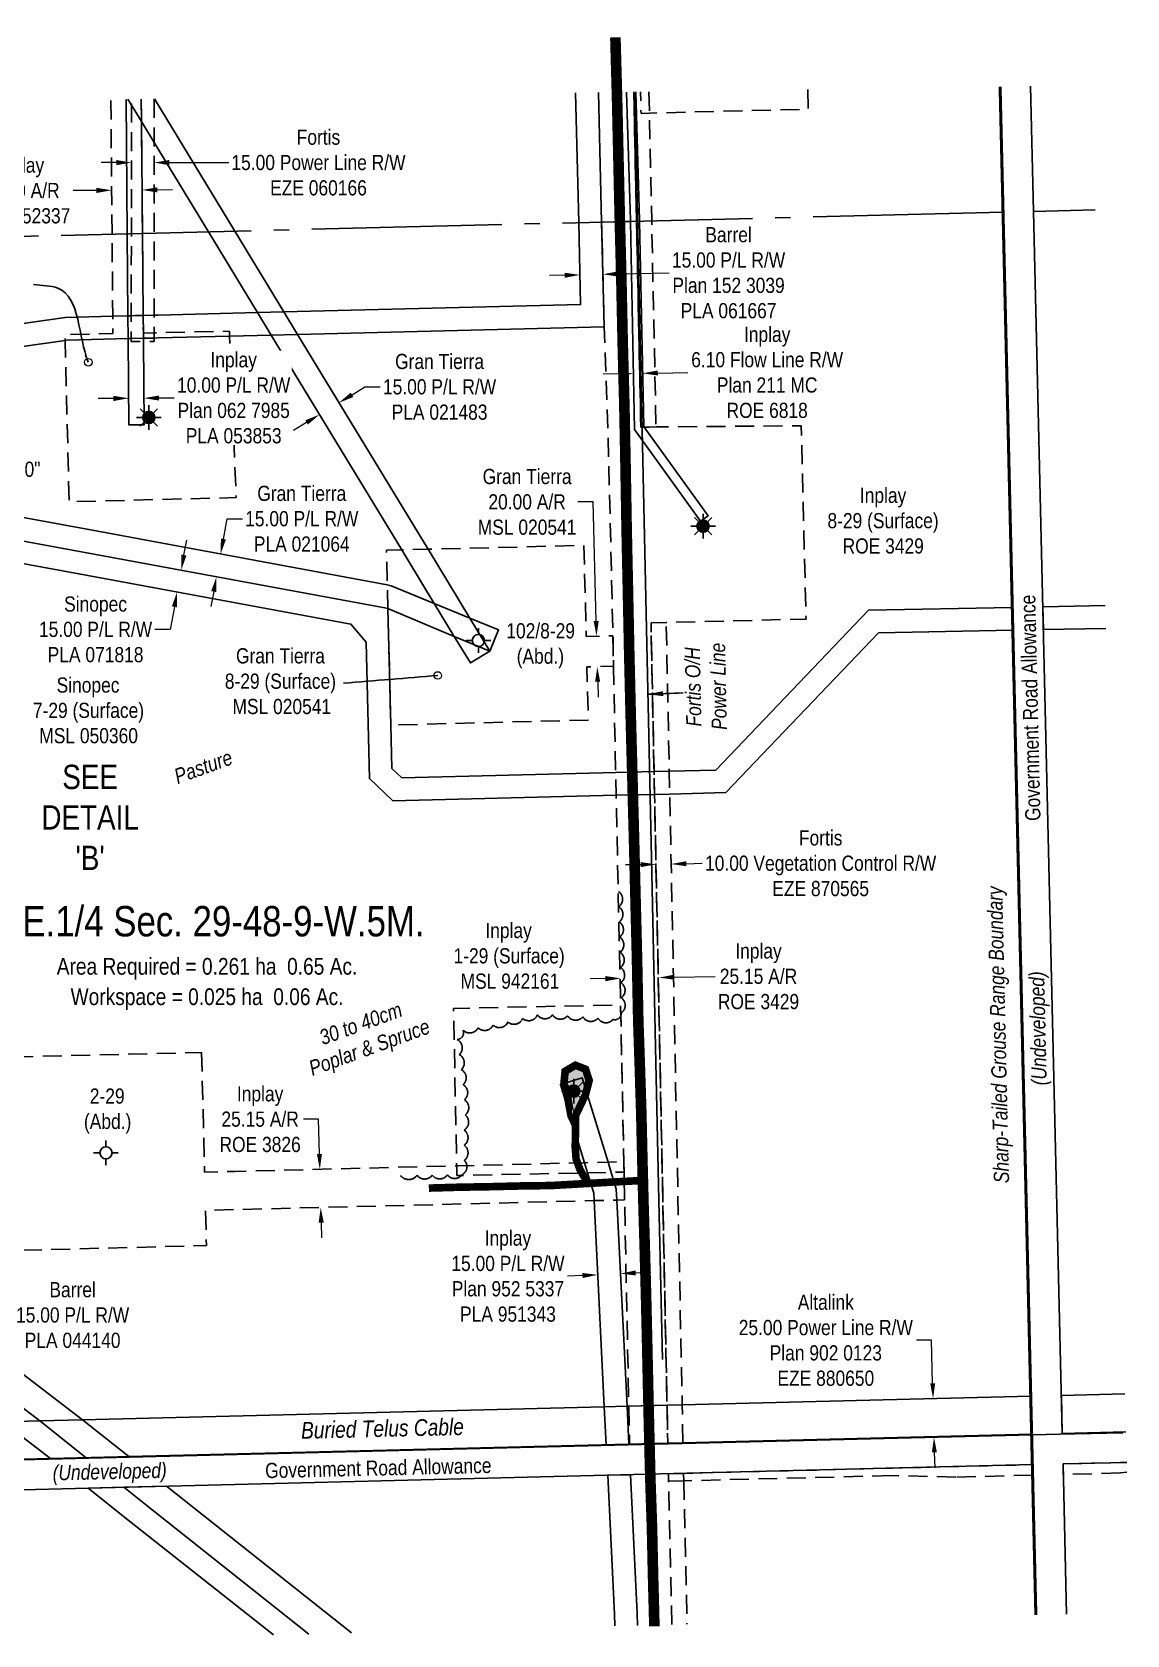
# Model space of a CAD drawing. Extents: x 613870 to 617840, y 5891672 to 5894562.
# Drawn here: x 615038 to 615758, y 5891717 to 5892772 of the extents above; entities that cross this region are included whole.
import ezdxf
from ezdxf.enums import TextEntityAlignment as Align

# ---------------------------------------------------------------- set-up
doc = ezdxf.new("R2010")
doc.units = 0
doc.header["$LTSCALE"] = 5
doc.header["$PDSIZE"] = 0.5
for name, pattern in [('0', [1, 1, 0]), ('DASHDOT2', [12.7, 6.35, -3.175, 0, -3.175]), ('foc-ACCESSROAD', [3.75, 2.5, -1.25]), ('foc-FLOWLINE', [3.75, 2.5, -1.25]), ('foc-QUARTERLINE', [33, 25, -3, 2, -3])]:
    doc.linetypes.add(name, pattern=pattern)
doc.layers.get('Defpoints').update_dxf_attribs({"color": 9})
for name, color, linetype in [('AS-POWER', 104, 'foc-POWER'), ('AS-ROADS', 254, 'Continuous'), ('AS-TELUS', 224, 'foc-TEL'), ('AS-WILDLIFE', 131, 'DASHDOT2'), ('C-RW', 13, 'Continuous'), ('C-SYMBOL', 7, 'Continuous'), ('C-WS', 13, 'foc-ACCESSROAD'), ('DETAIL-T', 7, 'Continuous'), ('F-EZE', 190, 'foc-FLOWLINE'), ('F-RW', 190, 'Continuous'), ('F-VCE', 190, 'foc-FLOWLINE'), ('F-WS', 190, 'foc-ACCESSROAD'), ('F-WS-S', 8, 'Continuous'), ('L-AREAREQUIRED', 7, 'Continuous'), ('L-AREAWORK', 7, 'Continuous'), ('L-BD', 7, 'Continuous'), ('L-QSEC', 8, 'foc-QUARTERLINE'), ('L-ROAD-T', 7, 'Continuous'), ('L-SEC', 7, 'Continuous'), ('ROE', 35, 'Continuous'), ('T-BUSH', 110, '0'), ('T-BUSH-T', 110, 'Continuous')]:
    doc.layers.add(name, color=color, linetype=linetype)
for name, color, linetype, lineweight in [('C-AR-T', 13, 'Continuous', 9), ('C-RW-T', 13, 'Continuous', 9), ('C-WS-T', 13, 'Continuous', 9), ('F-AR-T', 190, 'Continuous', 9), ('F-EZE-T', 190, 'Continuous', 9), ('F-RW-T', 190, 'Continuous', 9), ('F-WS-T', 190, 'Continuous', 9), ('T-TEXT', 48, 'Continuous', 18)]:
    doc.layers.add(name, color=color, linetype=linetype, lineweight=lineweight)
doc.styles.add('100L', font='ARIALN.TTF', dxfattribs={"height": 11})
doc.styles.add('175L', font='ARIALN.TTF', dxfattribs={"height": 20})
doc.styles.add('240', font='ARIALN.TTF', dxfattribs={"height": 30})
doc.styles.add('80CG', font='ARIALN.TTF', dxfattribs={"height": 10})
doc.styles.add('80L', font='ARIALN.TTF', dxfattribs={"height": 10})
doc.styles.add('80LS', font='ARIALNI.TTF', dxfattribs={"height": 10})
doc.styles.add('foc-LtypeFont', font='ARIALN.TTF', dxfattribs={"height": 7.35})
doc.linetypes.add('foc-POWER', pattern='A,6,-1,["P",foc-LtypeFont,S=0.2,R=0,X=-0.625,Y=-0.75],-1.24,4', length=12.24)
doc.linetypes.add('foc-TEL', pattern='A,2,-1,["T",foc-LtypeFont,S=0.2,R=0,X=-0.425,Y=-0.75],-1.24,8', length=12.24)
doc.linetypes.add('foc-TEL-NOLINE', pattern='A,0,-2,["T",foc-LtypeFont,S=0.2,R=0,X=-0.425,Y=-0.75],-10.24', length=12.24)
doc.dimstyles.new('Compass 5 000', dxfattribs={"dimscale": 5, "dimtxt": 9, "dimasz": 2, "dimexe": 0.2, "dimexo": 0.0625, "dimgap": 0.5, "dimtad": 0, "dimtih": 1, "dimtoh": 1, "dimzin": 0, "dimdsep": 46, "dimtxsty": '80CG', "dimcen": 0.1, "dimse1": 1, "dimse2": 1, "dimclrd": 256, "dimclrt": 256, "dimaunit": 1, "dimadec": 4, "dimazin": 0, "dimtfac": 0.06, "dimtofl": 0, "dimtmove": 0, "dimatfit": 1, "dimfxl": 0.2, "dimtolj": 1, "dimtzin": 0, "dimlwd": -1, "dimarcsym": 0})

# ---------------------------------------------------------------- blocks, each defined once
blk = doc.blocks.new('*D448')
at = {"layer": 'C-AR-T', "transparency": 16777216}
for p, q in [((615079.9, 5892667.8), (615064.5, 5892667.7)), ((615119.9, 5892668.2), (615129.9, 5892668.3))]:
    blk.add_line(p, q, dxfattribs=at)
for points in [[(615079.9, 5892669.5), (615079.9, 5892666.1), (615089.9, 5892667.9)], [(615119.9, 5892669.8), (615119.9, 5892666.5), (615109.9, 5892668.1)]]:
    blk.add_solid(points, dxfattribs=at)
at = {"layer": 'Defpoints', "color": 0, "transparency": 16777216}
for p in [(615089.9, 5892667.9), (615090, 5892657.2), (615110, 5892657.3)]:
    blk.add_point(p, dxfattribs=at)
at = {"layer": 'C-AR-T', "transparency": 16777216, "insert": (615030.2, 5892667.7), "char_height": 10, "attachment_point": 5, "style": '80CG'}
blk.add_mtext('\\A1;Inplay\\P20.00 A/R\\PMSL 052337', dxfattribs=at)
blk = doc.blocks.new('*D449')
at = {"layer": 'C-RW-T', "transparency": 16777216}
for p, q in [((615091.1, 5892530.9), (615081.1, 5892530.8)), ((615121.1, 5892531.2), (615131.1, 5892531.3))]:
    blk.add_line(p, q, dxfattribs=at)
for points in [[(615091.1, 5892532.6), (615091.1, 5892529.2), (615101.1, 5892531)], [(615121.1, 5892532.8), (615121.1, 5892529.5), (615111.1, 5892531.1)]]:
    blk.add_solid(points, dxfattribs=at)
at = {"layer": 'Defpoints', "color": 0, "transparency": 16777216}
for p in [(615100.4, 5892607.7), (615110.4, 5892607.8), (615101.1, 5892531)]:
    blk.add_point(p, dxfattribs=at)
at = {"layer": 'C-RW-T', "transparency": 16777216, "insert": (615170.2, 5892531.3), "char_height": 10, "attachment_point": 5, "style": '80CG', "bg_fill": 3, "box_fill_scale": 1.1, "bg_fill_color": 256, "bg_fill_true_color": 13158600, "bg_fill_transparency": 0}
blk.add_mtext('\\A1;Inplay\\P10.00 P/L R/W\\PPlan 062 7985\\PPLA 053853', dxfattribs=at)
blk = doc.blocks.new('*D452')
at = {"layer": 'Defpoints', "color": 0, "transparency": 16777216}
for p in [(615424.6, 5892162.4), (615449.8, 5892162.9), (615450.1, 5892149.8)]:
    blk.add_point(p, dxfattribs=at)
at = {"layer": 'F-AR-T', "transparency": 16777216}
for p, q in [((615414.9, 5892149.1), (615404.9, 5892148.9)), ((615460.1, 5892150), (615487.1, 5892150.6))]:
    blk.add_line(p, q, dxfattribs=at)
for points in [[(615414.9, 5892150.8), (615414.9, 5892147.4), (615424.9, 5892149.3)], [(615460, 5892151.7), (615460.1, 5892148.4), (615450.1, 5892149.8)]]:
    blk.add_solid(points, dxfattribs=at)
at = {"layer": 'F-AR-T', "transparency": 16777216, "insert": (615515.6, 5892150.6), "char_height": 10, "attachment_point": 5, "style": '80CG'}
blk.add_mtext('\\A1;Inplay\\P25.15 A/R\\PROE 3429', dxfattribs=at)
blk = doc.blocks.new('*D453')
at = {"layer": 'Defpoints', "color": 0, "transparency": 16777216}
for p in [(615214.9, 5892023.3), (615226.9, 5892023.6), (615215.5, 5891998.2)]:
    blk.add_point(p, dxfattribs=at)
at = {"layer": 'F-AR-T', "transparency": 16777216}
for p, q in [((615226.1, 5892056.6), (615216.1, 5892056.6)), ((615226.7, 5892033.6), (615226.1, 5892056.6)), ((615227.8, 5891988.5), (615228, 5891978.5))]:
    blk.add_line(p, q, dxfattribs=at)
for points in [[(615228.3, 5892033.7), (615225, 5892033.6), (615226.9, 5892023.6)], [(615229.5, 5891988.5), (615226.1, 5891988.5), (615227.5, 5891998.5)]]:
    blk.add_solid(points, dxfattribs=at)
at = {"layer": 'F-AR-T', "transparency": 16777216, "insert": (615187.6, 5892056.6), "char_height": 10, "attachment_point": 5, "style": '80CG'}
blk.add_mtext('\\A1;Inplay\\P25.15 A/R\\PROE 3826', dxfattribs=at)
blk = doc.blocks.new('*D454')
at = {"layer": 'Defpoints', "color": 0, "transparency": 16777216}
for p in [(615407.9, 5892374.4), (615408.4, 5892354.4), (615409.5, 5892354.4)]:
    blk.add_point(p, dxfattribs=at)
at = {"layer": 'F-AR-T', "transparency": 16777216}
for p, q in [((615406.8, 5892462.8), (615396.8, 5892462.8)), ((615408.8, 5892384.4), (615406.8, 5892462.8)), ((615409.8, 5892344.4), (615410, 5892334.4))]:
    blk.add_line(p, q, dxfattribs=at)
for points in [[(615410.4, 5892384.4), (615407.1, 5892384.4), (615409, 5892374.4)], [(615411.4, 5892344.5), (615408.1, 5892344.4), (615409.5, 5892354.4)]]:
    blk.add_solid(points, dxfattribs=at)
at = {"layer": 'F-AR-T', "transparency": 16777216, "insert": (615363.3, 5892462.8), "char_height": 10, "attachment_point": 5, "style": '80CG'}
blk.add_mtext('\\A1;Gran Tierra\\P20.00 A/R\\PMSL 020541', dxfattribs=at)
blk = doc.blocks.new('*D460')
at = {"layer": 'Defpoints', "color": 0, "transparency": 16777216}
for p in [(615117.9, 5892686.1), (615102.9, 5892666.7), (615117.9, 5892666.7)]:
    blk.add_point(p, dxfattribs=at)
at = {"layer": 'F-EZE-T', "transparency": 16777216}
for p, q in [((615092.9, 5892686.1), (615082.9, 5892686.1)), ((615127.9, 5892686.1), (615166.9, 5892686.1))]:
    blk.add_line(p, q, dxfattribs=at)
for points in [[(615092.9, 5892687.8), (615092.9, 5892684.4), (615102.9, 5892686.1)], [(615127.9, 5892687.8), (615127.9, 5892684.4), (615117.9, 5892686.1)]]:
    blk.add_solid(points, dxfattribs=at)
at = {"layer": 'F-EZE-T', "transparency": 16777216, "insert": (615226, 5892686.1), "char_height": 10, "attachment_point": 5, "style": '80CG'}
blk.add_mtext('\\A1;Fortis\\P15.00 Power Line R/W\\PEZE 060166', dxfattribs=at)
blk = doc.blocks.new('*D461')
at = {"layer": 'Defpoints', "color": 0, "transparency": 16777216}
for p in [(615458.1, 5892224.5), (615448.4, 5892210.2), (615458.4, 5892210.4)]:
    blk.add_point(p, dxfattribs=at)
at = {"layer": 'F-EZE-T', "transparency": 16777216}
for p, q in [((615438.1, 5892224.1), (615428.1, 5892223.9)), ((615468.1, 5892224.7), (615478.6, 5892225))]:
    blk.add_line(p, q, dxfattribs=at)
for points in [[(615438.1, 5892225.8), (615438.1, 5892222.5), (615448.1, 5892224.3)], [(615468.1, 5892226.4), (615468.1, 5892223.1), (615458.1, 5892224.5)]]:
    blk.add_solid(points, dxfattribs=at)
at = {"layer": 'F-EZE-T', "transparency": 16777216, "insert": (615556.5, 5892225), "char_height": 10, "attachment_point": 5, "style": '80CG'}
blk.add_mtext('\\A1;Fortis\\P10.00 Vegetation Control R/W\\PEZE 870565', dxfattribs=at)
blk = doc.blocks.new('*D462')
at = {"layer": 'Defpoints', "color": 0, "transparency": 16777216}
for p in [(615630.5, 5891872.8), (615253.1, 5891863.4), (615253.7, 5891838)]:
    blk.add_point(p, dxfattribs=at)
at = {"layer": 'F-EZE-T', "transparency": 16777216}
for p, q in [((615629.5, 5891911.1), (615619.5, 5891911.1)), ((615630.2, 5891882.8), (615629.5, 5891911.1)), ((615631.3, 5891837.3), (615631.6, 5891827.3))]:
    blk.add_line(p, q, dxfattribs=at)
for points in [[(615631.9, 5891882.8), (615628.6, 5891882.7), (615630.5, 5891872.8)], [(615633, 5891837.4), (615629.7, 5891837.3), (615631.1, 5891847.3)]]:
    blk.add_solid(points, dxfattribs=at)
at = {"layer": 'F-EZE-T', "transparency": 16777216, "insert": (615559.9, 5891911.1), "char_height": 10, "attachment_point": 5, "style": '80CG'}
blk.add_mtext('\\A1;Altalink\\P25.00 Power Line R/W\\PPlan 902 0123\\PEZE 880650', dxfattribs=at)
blk = doc.blocks.new('*D467')
at = {"layer": 'Defpoints', "color": 0, "transparency": 16777216}
for p in [(615433, 5892559.8), (615439.1, 5892560), (615439.3, 5892547.4)]:
    blk.add_point(p, dxfattribs=at)
at = {"layer": 'F-RW-T', "transparency": 16777216}
for p, q in [((615449.3, 5892547.6), (615469.1, 5892548)), ((615423.3, 5892547.1), (615413.3, 5892546.9))]:
    blk.add_line(p, q, dxfattribs=at)
for points in [[(615423.2, 5892548.8), (615423.3, 5892545.5), (615433.3, 5892547.3)], [(615449.3, 5892549.3), (615449.4, 5892546), (615439.3, 5892547.4)]]:
    blk.add_solid(points, dxfattribs=at)
at = {"layer": 'F-RW-T', "transparency": 16777216, "insert": (615521.3, 5892548), "char_height": 10, "attachment_point": 5, "style": '80CG'}
blk.add_mtext('\\A1;Inplay\\P6.10 Flow Line R/W\\PPlan 211 MC\\PROE 6818', dxfattribs=at)
blk = doc.blocks.new('*D468')
at = {"layer": 'Defpoints', "color": 0, "transparency": 16777216}
for p in [(615409.8, 5891954.2), (615409.8, 5891953.9), (615424.8, 5891954.6)]:
    blk.add_point(p, dxfattribs=at)
at = {"layer": 'F-RW-T', "transparency": 16777216}
for p, q in [((615399.8, 5891953.8), (615389.8, 5891953.3)), ((615434.8, 5891955.5), (615444.8, 5891956))]:
    blk.add_line(p, q, dxfattribs=at)
for points in [[(615434.7, 5891957.1), (615434.8, 5891953.8), (615424.8, 5891955)], [(615399.7, 5891955.4), (615399.9, 5891952.1), (615409.8, 5891954.2)]]:
    blk.add_solid(points, dxfattribs=at)
at = {"layer": 'F-RW-T', "transparency": 16777216, "insert": (615350.7, 5891953.3), "char_height": 10, "attachment_point": 5, "style": '80CG'}
blk.add_mtext('\\A1;Inplay\\P15.00 P/L R/W\\PPlan 952 5337\\PPLA 951343', dxfattribs=at)
blk = doc.blocks.new('*D469')
at = {"layer": 'Defpoints', "color": 0, "transparency": 16777216}
for p in [(615131.2, 5892434.2), (615128.5, 5892419.3), (615158.9, 5892413.6)]:
    blk.add_point(p, dxfattribs=at)
at = {"layer": 'F-RW-T', "transparency": 16777216}
for p, q in [((615163.4, 5892438.4), (615165.9, 5892451.7)), ((615165.9, 5892451.7), (615175.9, 5892451.7)), ((615157.1, 5892403.8), (615155.2, 5892394))]:
    blk.add_line(p, q, dxfattribs=at)
for points in [[(615161.8, 5892438.7), (615165.1, 5892438.1), (615161.6, 5892428.5)], [(615155.4, 5892404.1), (615158.7, 5892403.5), (615158.9, 5892413.6)]]:
    blk.add_solid(points, dxfattribs=at)
at = {"layer": 'F-RW-T', "transparency": 16777216, "insert": (615215, 5892451.7), "char_height": 10, "attachment_point": 5, "style": '80CG'}
blk.add_mtext('\\A1;Gran Tierra\\P15.00 P/L R/W\\PPLA 021064', dxfattribs=at)
blk = doc.blocks.new('*D470')
at = {"layer": 'Defpoints', "color": 0, "transparency": 16777216}
for p in [(615226.7, 5892520.3), (615234.4, 5892507.6), (615247.2, 5892515.4)]:
    blk.add_point(p, dxfattribs=at)
at = {"layer": 'F-RW-T', "transparency": 16777216}
for p, q in [((615248.1, 5892533.3), (615256.6, 5892538.5)), ((615256.6, 5892538.5), (615266.6, 5892538.5)), ((615218.1, 5892515.1), (615209.6, 5892509.9))]:
    blk.add_line(p, q, dxfattribs=at)
for points in [[(615247.2, 5892534.7), (615248.9, 5892531.8), (615239.5, 5892528.1)], [(615217.3, 5892516.5), (615219, 5892513.7), (615226.7, 5892520.3)]]:
    blk.add_solid(points, dxfattribs=at)
at = {"layer": 'F-RW-T', "transparency": 16777216, "insert": (615305.7, 5892538.5), "char_height": 10, "attachment_point": 5, "style": '80CG'}
blk.add_mtext('\\A1;Gran Tierra\\P15.00 P/L R/W\\PPLA 021483', dxfattribs=at)
blk = doc.blocks.new('*D472')
at = {"layer": 'Defpoints', "color": 0, "transparency": 16777216}
for p in [(615397.7, 5892630.2), (615412.8, 5892630.5), (615413.2, 5892612.6)]:
    blk.add_point(p, dxfattribs=at)
at = {"layer": 'F-RW-T', "transparency": 16777216}
for p, q in [((615388.1, 5892612), (615378.1, 5892611.7)), ((615423.2, 5892612.8), (615456.8, 5892613.6))]:
    blk.add_line(p, q, dxfattribs=at)
for points in [[(615388, 5892613.6), (615388.1, 5892610.3), (615398.1, 5892612.2)], [(615423.1, 5892614.5), (615423.2, 5892611.1), (615413.2, 5892612.6)]]:
    blk.add_solid(points, dxfattribs=at)
at = {"layer": 'F-RW-T', "transparency": 16777216, "insert": (615495.9, 5892613.6), "char_height": 10, "attachment_point": 5, "style": '80CG'}
blk.add_mtext('\\A1;Barrel\\P15.00 P/L R/W\\PPlan 152 3039\\PPLA 061667', dxfattribs=at)
blk = doc.blocks.new('*D473')
at = {"layer": 'Defpoints', "color": 0, "transparency": 16777216}
for p in [(615136.5, 5892417.8), (615133, 5892403.6), (615133.8, 5892403.4)]:
    blk.add_point(p, dxfattribs=at)
at = {"layer": 'F-RW-T', "transparency": 16777216}
for p, q in [((615137.5, 5892427.8), (615139.3, 5892437.6)), ((615131.2, 5892393.8), (615128.4, 5892378.9)), ((615128.4, 5892378.9), (615118.4, 5892378.9))]:
    blk.add_line(p, q, dxfattribs=at)
for points in [[(615135.8, 5892428.1), (615139.1, 5892427.5), (615135.7, 5892417.9)], [(615129.5, 5892394.1), (615132.8, 5892393.5), (615133, 5892403.6)]]:
    blk.add_solid(points, dxfattribs=at)
at = {"layer": 'F-RW-T', "transparency": 16777216, "insert": (615079.3, 5892378.9), "char_height": 10, "attachment_point": 5, "style": '80CG'}
blk.add_mtext('\\A1;Sinopec\\P15.00 P/L R/W\\PPLA 071818', dxfattribs=at)
blk = doc.blocks.new('*D478')
at = {"layer": 'Defpoints', "color": 0, "transparency": 16777216}
for p in [(614991, 5891897.2), (614991.9, 5891896.5), (614982.6, 5891884.7)]:
    blk.add_point(p, dxfattribs=at)
at = {"layer": 'F-RW-T', "transparency": 16777216}
for p, q in [((614997.2, 5891905), (615015.2, 5891927.7)), ((615015.2, 5891927.7), (615025.2, 5891927.7)), ((614975.5, 5891877.6), (614969.3, 5891869.7))]:
    blk.add_line(p, q, dxfattribs=at)
for points in [[(614995.9, 5891906), (614998.5, 5891904), (614991, 5891897.2)], [(614974.2, 5891878.6), (614976.8, 5891876.5), (614981.7, 5891885.4)]]:
    blk.add_solid(points, dxfattribs=at)
at = {"layer": 'F-RW-T', "transparency": 16777216, "insert": (615064.2, 5891927.7), "char_height": 10, "attachment_point": 5, "style": '80CG'}
blk.add_mtext('\\A1;Barrel\\P15.00 P/L R/W\\PPLA 044140', dxfattribs=at)
blk = doc.blocks.new('GAS')
h = blk.add_hatch(color=255)
h.dxf.hatch_style = 1
edge = h.paths.add_edge_path()
edge.add_arc((0, 0), 0.9, 0, 360)
for p, q in [((-0.81, 0), (-1.62, 0)), ((-0.57, 0.57), (-1.14, 1.14)), ((0, 0.81), (0, 1.62)), ((0.57, 0.57), (1.14, 1.14)), ((1.62, 0), (0.81, 0)), ((-0.57, -0.57), (-1.14, -1.14)), ((0, -0.81), (0, -1.62)), ((1.14, -1.14), (0.57, -0.57))]:
    blk.add_line(p, q)
blk.add_circle((0, 0), 0.8)
blk = doc.blocks.new('GABD')
for p, q in [((-0.81, 0), (-1.62, 0)), ((0, 0.81), (0, 1.62)), ((1.62, 0), (0.81, 0)), ((0, -0.81), (0, -1.62))]:
    blk.add_line(p, q)
blk.add_circle((0, 0), 0.8)

msp = doc.modelspace()

# ---------------------------------------------------------------- hatches: boundary and pattern name
at = {"layer": 'AS-ROADS'}
h = msp.add_hatch(color=256, dxfattribs=at)
h.dxf.hatch_style = 1
h.paths.add_polyline_path([(615390.228, 5892069.528), (615392.223, 5892058.856), (615395.173, 5892052.649), (615395.252, 5892059.079), (615401.727, 5892072.682), (615404.163, 5892082.092), (615401.781, 5892089.506), (615395.09, 5892092.113), (615388.318, 5892088.139), (615387.568, 5892080.07)])

# ---------------------------------------------------------------- linework, layer by layer
at = {"layer": 'AS-POWER', "flags": 128}
msp.add_lwpolyline([(615452.402, 5891898.515), (615450.035, 5892003.176), (615447.876, 5892104.145), (615445.621, 5892208.212), (615434.271, 5892732.074)], dxfattribs=at)
at = {"layer": 'AS-ROADS', "flags": 128}
for points, const_width in [([(615447.027, 5891722.895), (615446.952, 5891727.965), (615446.151, 5891758.139), (615445.487, 5891788.612), (615444.451, 5891818.881), (615443.68, 5891848.89), (615442.967, 5891879.394), (615442.314, 5891909.497), (615441.6, 5891940.103), (615440.793, 5891970.263), (615439.917, 5892000.267), (615439.14, 5892030.698), (615438.444, 5892061.202), (615437.487, 5892091.435), (615436.47, 5892121.475), (615435.652, 5892162.136), (615434.643, 5892202.15), (615433.636, 5892242.903), (615432.559, 5892283.092), (615431.461, 5892323.884), (615430.505, 5892364.157), (615429.664, 5892405.045), (615428.807, 5892445.434), (615428.109, 5892486.08), (615427.307, 5892526.809), (615426.242, 5892566.933), (615425.388, 5892607.013), (615424.353, 5892647.579), (615423.439, 5892687.943), (615422.52, 5892728.494), (615421.408, 5892768.497)], 6.997), ([(615439.567, 5892016.306), (615419.378, 5892015.237), (615399.21, 5892014.091), (615378.978, 5892012.941), (615358.873, 5892012.676), (615338.724, 5892012.193), (615318.648, 5892011.855), (615298.636, 5892011.272)], 4.998)]:
    msp.add_lwpolyline(points, dxfattribs=dict(at, const_width=const_width))
at = {"layer": 'AS-ROADS', "const_width": 4.998}
msp.add_lwpolyline([(615395.252, 5892059.079), (615401.727, 5892072.682), (615404.163, 5892082.092), (615401.781, 5892089.506), (615395.09, 5892092.113), (615388.318, 5892088.139), (615387.568, 5892080.07), (615390.228, 5892069.528), (615392.223, 5892058.856), (615395.173, 5892052.649)], close=True, dxfattribs=at)
msp.add_lwpolyline([(615403.304, 5892014.437), (615398.01, 5892023.646), (615395.563, 5892030.391), (615394.993, 5892038.023), (615395.173, 5892052.649)], dxfattribs=at)
at = {"layer": 'AS-TELUS', "linetype": 'foc-TEL-NOLINE', "flags": 128}
msp.add_lwpolyline([(613963.223, 5891806.116), (614063.195, 5891808.469), (614083.298, 5891808.966), (614888.392, 5891828.844), (615713.587, 5891849.318), (615755.47, 5891850.285)], dxfattribs=at)
at = {"layer": 'AS-WILDLIFE', "const_width": 1.999, "flags": 128}
msp.add_lwpolyline([(615698.135, 5891730.386), (615674.604, 5892736.053)], dxfattribs=at)
at = {"layer": 'C-RW'}
msp.add_lwpolyline([(615109.355, 5892727.861), (615109.488, 5892713.139), (615110.153, 5892639.487), (615110.642, 5892585.5), (615110.746, 5892573.952), (615110.777, 5892570.497), (615110.785, 5892569.601), (615110.791, 5892569.027), (615110.797, 5892568.355), (615111.29, 5892513.582), (615101.29, 5892513.491), (615100.785, 5892569.512), (615100.778, 5892570.251), (615100.643, 5892585.252), (615100.155, 5892639.241), (615099.356, 5892727.716)], dxfattribs=at)
at = {"layer": 'C-WS', "flags": 128}
for points in [[(615109.355, 5892727.861), (615109.488, 5892713.139), (615110.153, 5892639.487), (615110.642, 5892585.5), (615110.746, 5892573.952), (615117.829, 5892574.097), (615120.463, 5892574.151), (615167.405, 5892575.111), (615167.537, 5892571.9), (615171.886, 5892465.655), (615061.916, 5892462.927), (615059.292, 5892569.06), (615059.198, 5892572.898), (615090.737, 5892573.543), (615090.634, 5892585.006), (615090.146, 5892638.995), (615089.346, 5892727.571)], [(615547.961, 5892734.217), (615548.285, 5892721.241), (615443.816, 5892718.646), (615438.306, 5892718.509), (615437.954, 5892732.623)]]:
    msp.add_lwpolyline(points, dxfattribs=at)
at = {"layer": 'F-EZE', "flags": 128}
msp.add_lwpolyline([(615117.92, 5892727.985), (615117.903, 5892699.29), (615117.868, 5892639.678), (615117.836, 5892585.678), (615117.829, 5892574.097), (615117.828, 5892570.671), (615117.826, 5892568.35), (615110.797, 5892568.355), (615102.811, 5892568.359), (615102.812, 5892570.302), (615102.821, 5892585.307), (615102.853, 5892639.308), (615102.903, 5892723.975), (615102.905, 5892727.768)], dxfattribs=at)
at = {"layer": 'F-EZE', "linetype": 'Continuous', "flags": 128}
for points in [[(615019.106, 5891857.533), (615042.544, 5891858.12), (615070.679, 5891858.819), (615414.107, 5891867.378), (615429.101, 5891867.752), (615430.249, 5891867.78), (615455.387, 5891868.407), (615465.389, 5891868.655), (615694.842, 5891874.383), (615695.429, 5891849.396), (615465.9, 5891843.66), (615455.898, 5891843.411), (615430.76, 5891842.783), (615430.339, 5891842.772), (615415.345, 5891842.398), (615101.289, 5891834.569), (615073.164, 5891833.869), (615049.726, 5891833.285), (614890.339, 5891829.322)], [(615757.416, 5891850.835), (615715.533, 5891849.864), (615714.946, 5891874.851), (615756.786, 5891875.823)]]:
    msp.add_lwpolyline(points, dxfattribs=at)
at = {"layer": 'F-EZE'}
for points in [[(615758.085, 5891824.313), (615753.751, 5891823.809), (615716.161, 5891822.857), (615716.005, 5891829.761), (615757.923, 5891830.732)], [(615458.535, 5891724.105), (615456.446, 5891818.415), (615456.343, 5891823.305), (615466.346, 5891823.555), (615466.454, 5891818.667), (615468.534, 5891724.367)]]:
    msp.add_lwpolyline(points, dxfattribs=at)
msp.add_lwpolyline([(615695.901, 5891829.293), (615696.057, 5891822.388), (615645.549, 5891821.101), (615602.964, 5891822.098), (615466.453, 5891818.667), (615456.44, 5891818.415), (615456.309, 5891823.305), (615466.346, 5891823.555), (615695.901, 5891829.293)], close=True, dxfattribs=at)
at = {"layer": 'F-RW'}
for points in [[(614921.046, 5892564.477), (615059.355, 5892584.234), (615090.634, 5892585.006), (615100.643, 5892585.252), (615102.821, 5892585.307), (615105.418, 5892585.371), (615110.642, 5892585.5), (615117.836, 5892585.678), (615120.431, 5892585.741), (615185.925, 5892587.359), (615203.228, 5892587.786), (615398.536, 5892592.617), (615397.269, 5892646.568), (615395.262, 5892732.004)], [(615410.342, 5892732.223), (615412.37, 5892646.941), (615414.01, 5892577.995), (615212.212, 5892573.004), (615194.909, 5892572.576), (615167.537, 5892571.9), (615120.472, 5892570.737), (615117.828, 5892570.671), (615110.777, 5892570.497), (615102.812, 5892570.302), (615100.778, 5892570.251), (615060.667, 5892569.26), (615059.292, 5892569.06), (614921.384, 5892549.511)], [(615118.028, 5892727.987), (615170.9, 5892640.984), (615203.228, 5892587.786), (615212.212, 5892573.004), (615297.668, 5892432.384), (615298.111, 5892431.655), (615325.646, 5892386.337), (615338.817, 5892364.66), (615325.991, 5892356.866), (615315.373, 5892374.342), (615302.203, 5892396.019), (615284.842, 5892424.589), (615280.811, 5892431.224), (615194.909, 5892572.576), (615185.925, 5892587.359), (615153.596, 5892640.558), (615117.903, 5892699.29), (615109.488, 5892713.139), (615105.049, 5892720.444), (615102.903, 5892723.975), (615100.618, 5892727.734)], [(614926.177, 5892471.804), (615074.893, 5892444.595), (615271.309, 5892408.176), (615273.949, 5892407.687), (615302.203, 5892396.019), (615325.646, 5892386.337), (615344.546, 5892378.532), (615344.546, 5892378.532), (615338.817, 5892364.66), (615315.373, 5892374.342), (615271.697, 5892392.622), (615269.67, 5892393.216), (614923.476, 5892457.042)], [(614923.476, 5892457.042), (615269.67, 5892393.216), (615271.697, 5892392.622), (615273.609, 5892316.007), (615274.324, 5892287.333), (615280.794, 5892281.277), (615421.617, 5892284.733), (615446.857, 5892285.353), (615456.86, 5892285.599), (615487.487, 5892286.351), (615587.956, 5892391.509), (615682.652, 5892393.4), (615683.005, 5892378.405), (615594.491, 5892376.637), (615494.052, 5892271.507), (615457.166, 5892270.601), (615447.163, 5892270.355), (615421.934, 5892269.735), (615274.951, 5892266.129), (615259.586, 5892280.756), (615257.381, 5892370.591), (615247.304, 5892382.411), (615068.313, 5892415.592), (614913.879, 5892443.862)], [(615744.087, 5892379.621), (615703.11, 5892378.806), (615702.759, 5892393.8), (615743.709, 5892394.616)], [(614906.769, 5891961.676), (615042.544, 5891858.12), (615073.164, 5891833.869), (615049.726, 5891833.285), (614891.941, 5891954.147)]]:
    msp.add_lwpolyline(points, dxfattribs=at)
at = {"layer": 'F-RW', "flags": 128}
for points in [[(615434.83, 5892732.578), (615437.361, 5892648.127), (615437.372, 5892647.559), (615440.031, 5892512.54), (615440.381, 5892512.053), (615482.426, 5892453.654), (615477.522, 5892450.078), (615434.009, 5892510.503), (615431.277, 5892647.408), (615431.266, 5892647.975), (615428.738, 5892732.49)], [(614907.42, 5892724.935), (614909.465, 5892634.548), (614911.083, 5892563.055), (614911.421, 5892548.099), (614913.094, 5892474.198), (614913.541, 5892458.859), (614924.563, 5891970.712), (615070.679, 5891858.82), (615101.289, 5891834.57), (615073.164, 5891833.869), (615042.544, 5891858.122), (614906.769, 5891961.676), (614895.468, 5892462.166), (614895.004, 5892477.508), (614894.657, 5892492.829), (614893.464, 5892545.553), (614893.126, 5892560.49), (614891.461, 5892634.105), (614889.412, 5892724.674)], [(615420.965, 5891723.12), (615420.797, 5891730.894), (615416.341, 5891822.307), (615431.335, 5891822.681), (615435.782, 5891731.42), (615435.953, 5891723.513)], [(615196.299, 5891717.231), (615101.734, 5891792.112), (615074.366, 5891813.783), (615097.804, 5891814.366), (615111.051, 5891803.876), (615219.699, 5891717.845)], [(615219.7, 5891717.845), (615111.051, 5891803.878), (615097.8, 5891814.366), (615125.927, 5891815.066), (615247.781, 5891718.581)]]:
    msp.add_lwpolyline(points, dxfattribs=at)
msp.add_lwpolyline([(615430.339, 5891842.772), (615415.345, 5891842.398), (615414.107, 5891867.378), (615407.389, 5892003.008), (615407.145, 5892007.926), (615403.047, 5892021.313), (615400.999, 5892028.003), (615385.24, 5892079.487), (615399.578, 5892083.875), (615416.56, 5892028.392), (615418.629, 5892021.632), (615422.027, 5892010.531), (615422.381, 5892003.382), (615429.101, 5891867.752), (615430.339, 5891842.772)], close=True, dxfattribs=at)
at = {"layer": 'F-VCE', "flags": 128}
msp.add_lwpolyline([(615443.52, 5892732.704), (615443.816, 5892718.646), (615445.31, 5892647.755), (615448.167, 5892512.12), (615438.161, 5892512.034), (615435.306, 5892647.507), (615433.515, 5892732.559)], dxfattribs=at)
msp.add_lwpolyline([(615465.9, 5891843.66), (615455.898, 5891843.411), (615455.387, 5891868.407), (615447.163, 5892270.355), (615446.857, 5892285.353), (615444.854, 5892383.212), (615454.857, 5892383.461), (615456.86, 5892285.599), (615457.166, 5892270.601), (615465.389, 5891868.655), (615465.9, 5891843.66)], close=True, dxfattribs=at)
at = {"layer": 'F-WS', "flags": 128}
for points in [[(615455.898, 5891843.411), (615430.76, 5891842.783), (615430.249, 5891867.78), (615427.471, 5892003.51), (615427.097, 5892021.805), (615426.957, 5892028.651), (615424.846, 5892131.783), (615421.934, 5892269.735), (615421.617, 5892284.733), (615420.141, 5892354.674), (615419.836, 5892374.674), (615416.541, 5892509.774), (615414.01, 5892577.995), (615412.37, 5892646.942), (615429.214, 5892647.358), (615435.306, 5892647.508), (615438.161, 5892512.034), (615448.167, 5892512.12), (615543.731, 5892512.947), (615546.905, 5892385.758), (615454.857, 5892383.461), (615444.854, 5892383.212), (615446.857, 5892285.353), (615447.163, 5892270.355), (615455.387, 5891868.407), (615455.898, 5891843.411)], [(615400.7, 5892434.214), (615402.197, 5892374.234), (615419.836, 5892374.674), (615420.141, 5892354.674), (615402.696, 5892354.239), (615403.568, 5892319.25), (615273.609, 5892316.007), (615271.697, 5892392.622), (615271.309, 5892408.176), (615270.74, 5892430.972), (615280.811, 5892431.224), (615298.111, 5892431.655), (615400.7, 5892434.214)], [(615426.957, 5892028.651), (615427.097, 5892021.805), (615418.629, 5892021.632), (615403.047, 5892021.313), (615317.12, 5892019.554), (615316.99, 5892025.906), (615314.87, 5892129.531), (615424.846, 5892131.783), (615426.957, 5892028.651)], [(615149.08, 5892100.595), (615151.047, 5892021.768), (615171.042, 5892022.266), (615316.99, 5892025.906), (615400.999, 5892028.003), (615416.56, 5892028.392), (615426.957, 5892028.651), (615427.097, 5892021.805), (615427.471, 5892003.51), (615422.381, 5892003.382), (615407.389, 5892003.008), (615151.672, 5891996.63), (615152.253, 5891973.411), (615025.068, 5891970.237), (615021.895, 5892097.421), (615042.676, 5892097.939), (615149.08, 5892100.595)]]:
    msp.add_lwpolyline(points, close=True, dxfattribs=at)
at = {"layer": 'L-QSEC', "flags": 128}
for points in [[(615676.544, 5892653.473), (614871.659, 5892633.618)], [(615696.648, 5892653.963), (615737.147, 5892654.951)]]:
    msp.add_lwpolyline(points, dxfattribs=at)
at = {"layer": 'L-SEC', "flags": 128}
for points in [[(615676.544, 5892653.473), (615674.605, 5892736.053)], [(615694.714, 5892736.344), (615696.648, 5892653.963)], [(615695.429, 5891849.396), (615676.544, 5892653.473)], [(615696.648, 5892653.963), (615715.533, 5891849.864)], [(614890.339, 5891829.322), (615695.429, 5891849.396)], [(615715.533, 5891849.864), (615757.416, 5891850.838)], [(615757.923, 5891830.735), (615716.004, 5891829.761)], [(615695.901, 5891829.293), (614890.806, 5891809.218)], [(615698.135, 5891730.386), (615695.901, 5891829.293)], [(615716.004, 5891829.761), (615718.237, 5891730.913)]]:
    msp.add_lwpolyline(points, dxfattribs=at)
at = {"layer": 'ROE'}
msp.add_lwpolyline([(615433.515, 5892732.559), (615435.306, 5892647.507), (615431.277, 5892647.408), (615429.215, 5892647.357), (615412.37, 5892646.941), (615410.342, 5892732.223)], dxfattribs=at)
at = {"layer": 'T-BUSH', "flags": 128}
msp.add_lwpolyline([(615423.413, 5892206.446, -0.52056705), (615423.683, 5892196.454, -0.52056705), (615423.953, 5892186.461, -0.52056705), (615424.222, 5892176.468, -0.52056705), (615424.492, 5892166.476, -0.52056705), (615424.762, 5892156.483, -0.52056705), (615425.031, 5892146.491, -0.52056705), (615425.301, 5892136.498, -0.52056705), (615425.267, 5892126.506, -0.52056705), (615419.877, 5892122.235, -0.52056705), (615409.919, 5892123.108, -0.52056705), (615399.961, 5892123.98, -0.52056705), (615389.994, 5892124.72, -0.52056705), (615380.013, 5892125.28, -0.52056705), (615370.083, 5892125.285, -0.52056705), (615360.368, 5892122.932, -0.52056705), (615350.653, 5892120.579, -0.52056705), (615340.889, 5892118.463, -0.52056705), (615331.028, 5892116.823, -0.52056705), (615321.167, 5892115.182, -0.52056705), (615317.36, 5892109.06, -0.52056705), (615318.669, 5892099.15, -0.52056705), (615319.979, 5892089.24, -0.52056705), (615321.191, 5892079.32, -0.52056705), (615322.018, 5892069.358, -0.52056705), (615322.624, 5892059.398, -0.52056705), (615321.838, 5892049.443, -0.52056705), (615321.844, 5892039.447, -0.52056705), (615321.85, 5892029.451, -0.52056705), (615320.833, 5892020.415, -0.52056705), (615310.849, 5892019.984, -0.52056705), (615300.853, 5892019.868, -0.52056705), (615290.858, 5892019.752, -0.52056705), (615280.026, 5892019.626, -0.52056705)], format="xyb", dxfattribs=at)

# ---------------------------------------------------------------- block references
at = {"layer": 'F-WS-S'}
for name, p, xscale, yscale, zscale in [('GAS', (615479.103, 5892446.853), 4.998078749999996, 4.998078749999996, 4.998078749999996), ('GABD', (615331.242, 5892371.611), 4.998089999999995, 4.998089999999995, 4.998089999999995), ('GAS', (615393.972, 5892075.075), 4.998078749999996, 4.998078749999996, 4.998078749999996), ('GABD', (615086.146, 5892034.494), 4.998089999999995, 4.998089999999995, 4.998089999999995)]:
    msp.add_blockref(name, p, dxfattribs=dict(at, xscale=xscale, yscale=yscale, zscale=zscale))

# ---------------------------------------------------------------- texts
at = {"layer": 'AS-POWER', "insert": (615467.535, 5892340.968), "char_height": 10.0038, "width": 57.14077, "attachment_point": 2, "rotation": 91.241247, "style": '80LS'}
msp.add_mtext('Fortis O/H\\PPower Line', dxfattribs=at)
at = {"layer": 'AS-TELUS', "insert": (615214.398, 5891857.307), "char_height": 11, "attachment_point": 1, "rotation": 1.36051, "style": '100L'}
msp.add_mtext_dynamic_manual_height_columns('{\\fArial Narrow|b0|i1|c0|p34;Buried Telus Cable}', width=106.72596, gutter_width=55, heights=[0], dxfattribs=at)
at = {"layer": 'AS-WILDLIFE', "insert": (615674.78, 5892112.225), "char_height": 9.99618, "attachment_point": 5, "rotation": 91.335692, "style": '240'}
msp.add_mtext_dynamic_manual_height_columns('{\\fArial Narrow|b0|i1|c0|p34;Sharp-Tailed Grouse Range Boundary}', width=196.21874, gutter_width=44.983, heights=[0], dxfattribs=at)
at = {"layer": 'C-SYMBOL', "color": 3, "style": '175L'}
msp.add_text('S.E.1/4 Sec. 29-48-9-W.5M.', height=19.99236, dxfattribs=at).set_placement((615152.67, 5892170.907), align=Align.BOTTOM_CENTER)
at = {"layer": 'DETAIL-T', "color": 3, "insert": (615075.715, 5892255.219), "char_height": 15.9939, "width": 63.61167, "attachment_point": 5, "style": '80CG'}
msp.add_mtext("SEE\\PDETAIL\\P'B'", dxfattribs=at)
at = {"layer": 'F-WS-T', "attachment_point": 1, "style": '80L'}
for s, width, insert, char_height in [('\\pi21.614;Inplay\\P\\pi0.27841;8-29 (Surface)\\P\\pi10.261;ROE 3429', 72.59633, (615560.698, 5892472.15), 9.99621), ('\\pi0.67216;102/8-29\\P\\pi7.5045;(Abd.)', 44.80668, (615348.954, 5892382.996), 9.99621), ('\\pi7.5949;Gran Tierra\\P\\pi0.27841;8-29 (Surface)\\P\\pi5.314;MSL 020541', 72.59633, (615164.09, 5892366.515), 9.99621), ('\\pi15.92;Sinopec\\P\\pi0.3125;7-29 (Surface)\\P\\pi4.5367;MSL 050360', 72.59633, (615037.728, 5892347.306), 9.99621), ('\\pi24.897;Inplay\\P\\pi3.9469;1-29 (Surface)\\P\\pi8.5972;MSL 942161', 79.16274, (615310.947, 5892185.794), 9.99621), ('\\pi4.2553;2-29\\P\\pi0.39447;(Abd.)', 30.59795, (615071.254, 5892076.839), 10)]:
    msp.add_mtext_dynamic_manual_height_columns(s, width=width, gutter_width=49.981, heights=[0], dxfattribs=dict(at, insert=insert, char_height=char_height))
at = {"layer": 'L-AREAREQUIRED', "color": 5, "style": '100L'}
msp.add_text('Area Required = 0.261 ha  0.65 Ac.', height=10.9958, dxfattribs=at).set_placement((615152.67, 5892148.416), align=Align.BOTTOM_CENTER)
at = {"layer": 'L-AREAWORK', "color": 5, "style": '100L'}
msp.add_text('Workspace = 0.025 ha  0.06 Ac.', height=10.9958, dxfattribs=at).set_placement((615152.67, 5892128.423), align=Align.BOTTOM_CENTER)
at = {"layer": 'L-BD', "insert": (615014.801, 5892489.289), "char_height": 9.99616, "width": 25.41083, "attachment_point": 2, "style": '80L'}
msp.add_mtext('358°42\'00" 52.15', dxfattribs=at)
at = {"layer": 'L-ROAD-T', "style": '80L'}
for height, rotation, p in [(9.99618, 91.340701, (615694.488, 5892327.276)), (10, 1.348396, (615265.364, 5891827.117))]:
    msp.add_text('Government Road Allowance', height=height, rotation=rotation, dxfattribs=at).set_placement(p, align=Align.MIDDLE_CENTER)
at = {"layer": 'T-BUSH-T', "insert": (615252.057, 5892124.321), "char_height": 10, "width": 83.23097, "attachment_point": 2, "rotation": 20, "style": '80LS'}
msp.add_mtext('30 to 40cm\\PPoplar & Spruce', dxfattribs=at)
at = {"layer": 'T-TEXT', "style": '80LS'}
for height, rotation, p in [(9.99618, 91.340701, (615699.461, 5892116.384)), (10, 1.348396, (615088.585, 5891824.777))]:
    msp.add_text('(Undeveloped)', height=height, rotation=rotation, dxfattribs=at).set_placement(p, align=Align.MIDDLE_CENTER)
at = {"layer": 'T-TEXT', "insert": (615148.443, 5892293.217), "char_height": 9.99616, "width": 39.27999, "attachment_point": 2, "rotation": 20, "style": '80L'}
msp.add_mtext('{\\fArial Narrow|b0|i1|c0|p34;Pasture}', dxfattribs=at)

# ---------------------------------------------------------------- dimensions: what is measured, and where the dimension line sits
at = {"layer": 'C-AR-T'}
dim = msp.add_linear_dim(base=(615089.885, 5892667.895), p1=(615109.991, 5892657.338), p2=(615089.981, 5892657.159), angle=180.512671, text='Inplay\\P20.00 A/R\\PMSL 052337', dimstyle='Compass 5 000', dxfattribs=at)
dim.commit()
dim.dimension.update_dxf_attribs({"geometry": '*D448', "text_midpoint": (615030.233, 5892667.668), "dimtype": 161})
at = {"layer": 'F-AR-T'}
for base, p1, p2, angle, text, picture, middle in [((615409.508, 5892354.409), (615407.898, 5892374.376), (615408.395, 5892354.381), 271.4244, 'Gran Tierra\\P20.00 A/R\\PMSL 020541', '*D454', (615363.316, 5892462.848)), ((615450.073, 5892149.823), (615424.643, 5892162.392), (615449.806, 5892162.905), 1.167325, 'Inplay\\P25.15 A/R\\PROE 3429', '*D452', (615515.605, 5892150.576)), ((615226.912, 5892023.626), (615215.52, 5891998.19), (615214.895, 5892023.327), 91.423811, 'Inplay\\P25.15 A/R\\PROE 3826', '*D453', (615187.56, 5892056.561))]:
    dim = msp.add_linear_dim(base=base, p1=p1, p2=p2, angle=angle, text=text, dimstyle='Compass 5 000', dxfattribs=at)
    dim.commit()
    dim.dimension.update_dxf_attribs({"geometry": picture, "text_midpoint": middle, "dimtype": 161})
at = {"layer": 'F-EZE-T'}
for base, p1, p2, angle, text, picture, middle in [((615117.895, 5892686.091), (615102.868, 5892666.724), (615117.882, 5892666.713), 359.961469, 'Fortis\\P15.00 Power Line R/W\\PEZE 060166', '*D460', (615226.027, 5892686.059)), ((615458.109, 5892224.538), (615448.392, 5892210.239), (615458.396, 5892210.443), 1.167195, 'Fortis\\P10.00 Vegetation Control R/W\\PEZE 870565', '*D461', (615556.523, 5892224.955)), ((615630.467, 5891872.776), (615253.719, 5891837.951), (615253.087, 5891863.402), 91.4229, 'Altalink\\P25.00 Power Line R/W\\PPlan 902 0123\\PEZE 880650', '*D462', (615559.922, 5891911.062))]:
    dim = msp.add_linear_dim(base=base, p1=p1, p2=p2, angle=angle, text=text, dimstyle='Compass 5 000', dxfattribs=at)
    dim.commit()
    dim.dimension.update_dxf_attribs({"geometry": picture, "text_midpoint": middle, "dimtype": 161})
at = {"layer": 'F-RW-T'}
for base, p1, p2, angle, text, picture, middle in [((615413.184, 5892612.552), (615397.652, 5892630.19), (615412.758, 5892630.548), 1.357433, 'Barrel\\P15.00 P/L R/W\\PPlan 152 3039\\PPLA 061667', '*D472', (615495.929, 5892613.586)), ((615439.334, 5892547.446), (615433.016, 5892559.837), (615439.089, 5892559.957), 1.123702, 'Inplay\\P6.10 Flow Line R/W\\PPlan 211 MC\\PROE 6818', '*D467', (615521.322, 5892548.03)), ((615133.004, 5892403.595), (615136.502, 5892417.767), (615133.844, 5892403.439), 259.493146, 'Sinopec\\P15.00 P/L R/W\\PPLA 071818', '*D473', (615079.345, 5892378.938)), ((614990.992, 5891897.163), (614982.567, 5891884.688), (614991.887, 5891896.454), 51.619214, 'Barrel\\P15.00 P/L R/W\\PPLA 044140', '*D478', (615064.239, 5891927.668))]:
    dim = msp.add_linear_dim(base=base, p1=p1, p2=p2, angle=angle, text=text, dimstyle='Compass 5 000', dxfattribs=at)
    dim.commit()
    dim.dimension.update_dxf_attribs({"geometry": picture, "text_midpoint": middle, "dimtype": 161})
dim = msp.add_aligned_dim(p1=(615424.798, 5891954.598), p2=(615409.823, 5891953.858), distance=-0.391, text='Inplay\\P15.00 P/L R/W\\PPlan 952 5337\\PPLA 951343', dimstyle='Compass 5 000', dxfattribs=at)
dim.commit()
dim.dimension.update_dxf_attribs({"geometry": '*D468', "text_midpoint": (615350.743, 5891953.26)})

# ---------------------------------------------------------------- leaders
at = {"layer": 'AS-POWER', "path_type": 1}
msp.add_leader([(615442.846, 5892336.279), (615466, 5892337.099)], dimstyle='Compass 5 000', override={"dimgap": 0.5, "dimtad": 0}, dxfattribs=at)
at = {"layer": 'F-WS-T', "path_type": 1}
msp.add_leader([(615304.477, 5892348.595), (615242.409, 5892343.51)], dimstyle='Compass 5 000', override={"dimasz": 1, "dimgap": 0.5, "dimtad": 0, "dimldrblk": 'DotBlank'}, dxfattribs=at)

# ---------------------------------------------------------------- next in the draw order: dimensions: what is measured, and where the dimension line sits
at = {"layer": 'C-RW-T'}
dim = msp.add_linear_dim(base=(615101.132, 5892531), p1=(615110.445, 5892607.826), p2=(615100.445, 5892607.736), angle=180.513247, text='Inplay\\P10.00 P/L R/W\\PPlan 062 7985\\PPLA 053853', dimstyle='Compass 5 000', override={"dimtfill": 1}, dxfattribs=at)
dim.commit()
dim.dimension.update_dxf_attribs({"geometry": '*D449', "text_midpoint": (615170.218, 5892531.269), "dimtype": 161})

# ---------------------------------------------------------------- next in the draw order: block references
at = {"layer": 'F-WS-S', "xscale": 4.998078749999996, "yscale": 4.998078749999996, "zscale": 4.998078749999996}
msp.add_blockref('GAS', (615114.364, 5892518.417), dxfattribs=at)

# ---------------------------------------------------------------- next in the draw order: dimensions: what is measured, and where the dimension line sits
at = {"layer": 'F-RW-T'}
for base, p1, p2, angle, text, picture, middle in [((615226.687, 5892520.286), (615247.212, 5892515.409), (615234.385, 5892507.615), 211.282919, 'Gran Tierra\\P15.00 P/L R/W\\PPLA 021483', '*D470', (615305.692, 5892538.464)), ((615158.874, 5892413.64), (615131.202, 5892434.151), (615128.454, 5892419.251), 259.54936, 'Gran Tierra\\P15.00 P/L R/W\\PPLA 021064', '*D469', (615214.977, 5892451.683))]:
    dim = msp.add_linear_dim(base=base, p1=p1, p2=p2, angle=angle, text=text, dimstyle='Compass 5 000', dxfattribs=at)
    dim.commit()
    dim.dimension.update_dxf_attribs({"geometry": picture, "text_midpoint": middle, "dimtype": 161})

# ---------------------------------------------------------------- next in the draw order: leaders
at = {"layer": 'C-WS-T', "path_type": 1}
msp.add_leader([(615074.541, 5892554.74), (615054.432, 5892603.453), (615038.413, 5892605.837)], dimstyle='Compass 5 000', override={"dimasz": 1, "dimgap": 0.5, "dimtad": 0, "dimldrblk": 'DotBlank'}, dxfattribs=at)

doc.saveas('drawing.dxf')
